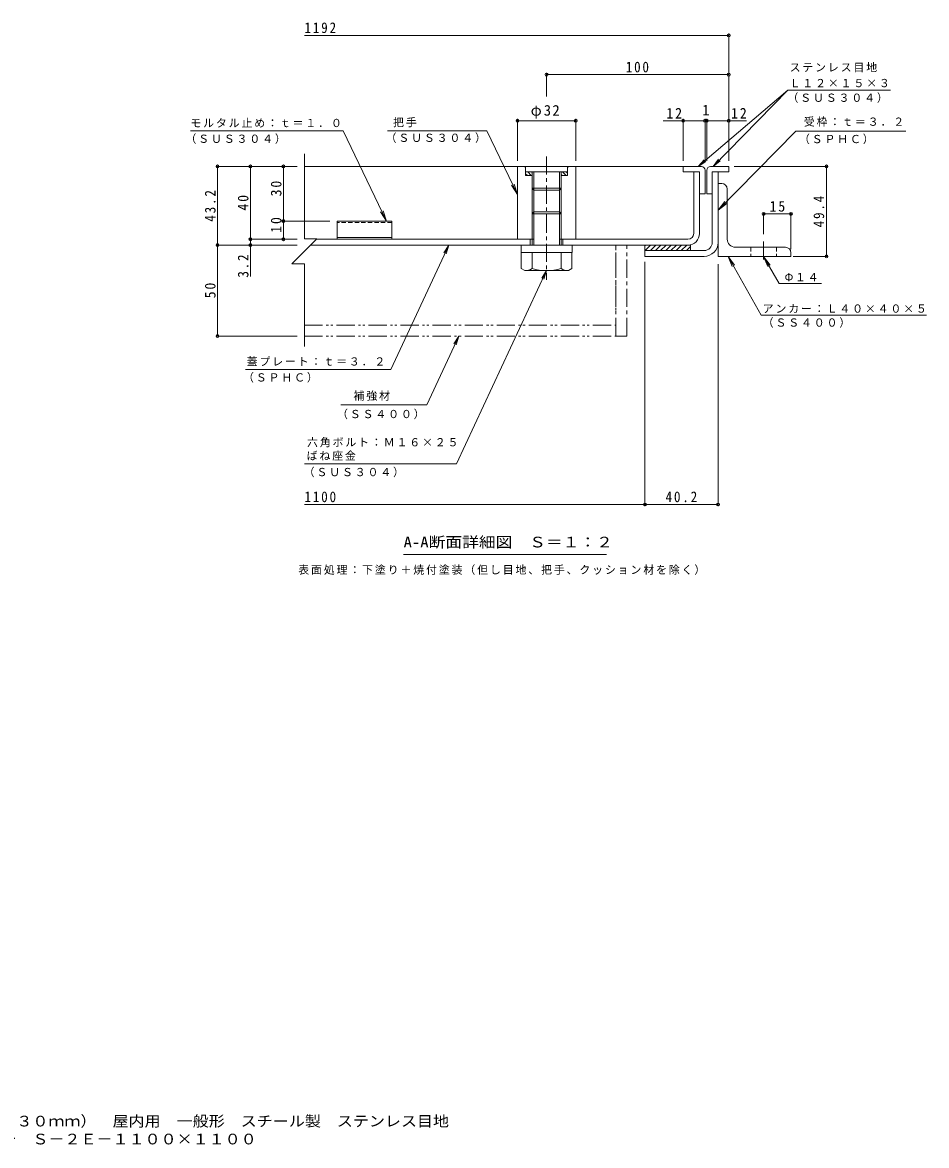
# Model space of a CAD drawing. Units: millimetres on the paper, enlarged 10 times, with parts at other scales. Extents: x -2570 to 2395, y -1962 to 1415.
# Drawn here: x -87 to 2395, y -1962 to 1123 of the extents above; entities that cross this region are included whole.
import ezdxf
from ezdxf.enums import TextEntityAlignment as Align

# ---------------------------------------------------------------- set-up
doc = ezdxf.new("R2010")
doc.units = ezdxf.units.MM
doc.header["$LTSCALE"] = 10
doc.header["$PDMODE"] = 32
doc.header["$PDSIZE"] = 8
for name, pattern in [('CHAIN1', [8, 5, -1, 1, -1]), ('DASHED1', [1.8, 1.2, -0.6]), ('DOUBLE_CHAIN1', [8.8, 5, -1, 0.6, -0.6, 0.6, -1])]:
    doc.linetypes.add(name, pattern=pattern)
for name, color, linetype, lineweight in [('D-1', 2, 'Continuous', 9), ('D-2', 3, 'Continuous', 9), ('D-3', 4, 'Continuous', 9), ('D-4', 7, 'Continuous', 9), ('D-5', 7, 'Continuous', 9), ('D-6', 6, 'Continuous', 9), ('D-7', 4, 'CHAIN1', 9), ('D-8', 5, 'CHAIN1', 5), ('D-9', 134, 'Continuous', 5), ('D-C', 2, 'Continuous', 9), ('D-E', 3, 'Continuous', 9), ('D-F', 7, 'Continuous', 9), ('F-5_F-5ﾚｲﾔ', 7, 'Continuous', 9)]:
    doc.layers.add(name, color=color, linetype=linetype, lineweight=lineweight)
doc.styles.add('ＭＳ ゴシック', font='')
doc.styles.get('ＭＳ ゴシック').set_extended_font_data('MS Gothic')

msp = doc.modelspace()

# ---------------------------------------------------------------- linework, layer by layer
at = {"layer": 'D-1'}
for p, q in [((1807.09, 518.76), (1807.09, 712.26)), ((1823.09, 518.76), (1823.09, 712.26)), ((1622.09, 496.26), (1784.59, 496.26))]:
    msp.add_line(p, q, dxfattribs=at)
msp.add_lwpolyline([(1622.09, 496.26), (1622.09, 480.26), (1784.59, 480.26)], dxfattribs=at)
for radius in [22.5, 38.5]:
    msp.add_arc((1784.59, 518.76), radius, 270, 0, dxfattribs=at)
at = {"layer": 'D-2'}
for p, q in [((1772.09, 712.26), (1756.09, 712.26)), ((1756.09, 543.26), (1756.09, 712.26)), ((1772.09, 712.26), (1772.09, 543.26)), ((1312.09, 527.26), (720.09, 527.26)), ((1307.09, 527.26), (1307.09, 511.26)), ((1740.09, 527.26), (1392.09, 527.26)), ((1397.09, 527.26), (1397.09, 511.26)), ((704.09, 511.26), (1740.09, 511.26))]:
    msp.add_line(p, q, dxfattribs=at)
for radius in [16, 32]:
    msp.add_arc((1740.09, 543.26), radius, 270, 0, dxfattribs=at)
at = {"layer": 'D-3'}
for p, q in [((1727.09, 727.26), (687.09, 727.26)), ((1727.09, 712.26), (1772.09, 712.26)), ((1772.09, 712.26), (1772.09, 652.26)), ((1787.09, 717.26), (1787.09, 652.26)), ((1792.09, 717.26), (1792.09, 652.26)), ((1802.09, 727.26), (1852.09, 727.26)), ((1807.09, 652.26), (1807.09, 712.26)), ((1772.09, 652.26), (1787.09, 652.26)), ((1807.09, 652.26), (1792.09, 652.26)), ((777.09, 577.26), (777.09, 527.26)), ((927.09, 577.26), (777.09, 577.26)), ((927.09, 532.26), (777.09, 532.26))]:
    msp.add_line(p, q, dxfattribs=at)
at = {"layer": 'D-3', "linetype": 'DASHED1'}
msp.add_line((927.09, 572.93), (777.09, 572.93), dxfattribs=at)
at = {"layer": 'D-3'}
for points in [[(1777.09, 727.26), (1727.09, 727.26), (1727.09, 712.26)], [(1852.09, 727.26), (1852.09, 712.26), (1807.09, 712.26)], [(927.09, 577.26), (927.09, 527.26), (777.09, 527.26)]]:
    msp.add_lwpolyline(points, dxfattribs=at)
for centre, start, end in [((1777.09, 717.26), 0, 90), ((1802.09, 717.26), 90, 180)]:
    msp.add_arc(centre, 10, start, end, dxfattribs=at)
at = {"layer": 'D-4'}
msp.add_line((1516.76, -338.59), (959.26, -338.59), dxfattribs=at)
at = {"layer": 'D-5'}
for p, q in [((2014.96, 936.67), (1768.3, 727.26)), ((2296.41, 936.67), (2014.96, 936.67)), ((1188.04, 825.06), (914.79, 825.06)), ((1188.04, 825.06), (1272.09, 650.42)), ((2338.18, 824.16), (2036.62, 824.16)), ((1768.3, 727.26), (1785.09, 745.79)), ((1768.3, 727.26), (1789.31, 740.82)), ((1809.22, 727.26), (1828.92, 742.65)), ((1272.09, 650.42), (1262.72, 678.92)), ((1272.09, 650.42), (1255.67, 675.52)), ((1823.09, 606.83), (1841.14, 630.79)), ((912.36, 577.26), (895.93, 602.36)), ((912.36, 577.26), (902.99, 605.76)), ((924.46, 169.72), (1083.72, 511.26)), ((1083.72, 511.26), (1070.29, 490.18)), ((1083.72, 511.26), (1076.21, 487.42)), ((1850.37, 480.26), (1868.41, 456.29)), ((1850.37, 480.26), (1861.59, 452.44)), ((1941.68, 318.58), (1850.37, 480.26)), ((1948.09, 480.26), (1959.31, 452.44)), ((1948.09, 480.26), (1966.13, 456.29)), ((1990.42, 405.31), (1948.09, 480.26)), ((1104.62, -89.44), (1352.09, 441.26)), ((1352.09, 441.26), (1338.66, 420.18)), ((1352.09, 441.26), (1344.57, 417.42)), ((1990.42, 405.31), (2106.57, 405.31)), ((1941.68, 318.58), (2395.47, 318.58)), ((1110.99, 261.26), (1103.47, 237.42)), ((924.46, 169.72), (524.79, 169.72)), ((1022.76, 72.06), (786.75, 72.06)), ((1104.62, -89.44), (687.64, -89.44))]:
    msp.add_line(p, q, dxfattribs=at)
for points in [[(2014.96, 936.67), (1809.22, 727.26), (1824.26, 747.23)], [(374.17, 825.06), (793.1, 825.06), (912.36, 577.26)], [(2036.62, 824.16), (1823.09, 606.83), (1846.73, 625.3)], [(1022.76, 72.06), (1110.99, 261.26), (1097.56, 240.18)]]:
    msp.add_lwpolyline(points, dxfattribs=at)
at = {"layer": 'D-6'}
for p, q in [((1622.09, 509.65), (1623.7, 511.26)), ((1622.09, 511.26), (1747.09, 511.26)), ((1622.09, 511.26), (1622.09, 496.26)), ((1622.84, 496.26), (1637.84, 511.26)), ((1636.98, 496.26), (1651.98, 511.26)), ((1651.13, 496.26), (1666.13, 511.26)), ((1665.27, 496.26), (1680.27, 511.26)), ((1679.41, 496.26), (1694.41, 511.26)), ((1693.55, 496.26), (1708.55, 511.26)), ((1707.7, 496.26), (1722.7, 511.26)), ((1721.84, 496.26), (1736.84, 511.26)), ((1735.98, 496.26), (1747.09, 507.37)), ((1747.09, 511.26), (1747.09, 496.26))]:
    msp.add_line(p, q, dxfattribs=at)
at = {"layer": 'D-7'}
msp.add_line((1948.09, 521.31), (1948.09, 462.84), dxfattribs=at)
at = {"layer": 'D-8'}
msp.add_line((1572.09, 261.26), (1572.09, 511.26), dxfattribs=at)
msp.add_lwpolyline([(1572.09, 261.26), (1542.09, 261.26), (1542.09, 511.26), (1572.09, 511.26)], dxfattribs=at)
at = {"layer": 'D-9', "linetype": 'DOUBLE_CHAIN1'}
for p, q in [((1542.09, 261.26), (1542.09, 511.26)), ((687.09, 291.26), (1542.09, 291.26)), ((687.09, 261.26), (1542.09, 261.26))]:
    msp.add_line(p, q, dxfattribs=at)
at = {"layer": 'D-9'}
for p, q in [((1282.59, 491.26), (1282.59, 446.89)), ((1312.09, 446.75), (1312.09, 491.26)), ((1392.09, 446.75), (1392.09, 491.26)), ((1421.59, 491.26), (1421.59, 446.75)), ((1292.14, 441.38), (1282.59, 446.89)), ((1412.09, 441.26), (1292.34, 441.26)), ((1412.09, 441.26), (1421.59, 446.75))]:
    msp.add_line(p, q, dxfattribs=at)
for centre, radius, start, end in [((1293.38, 475.77), 34.53, 267.86055, 302.81094), ((1352.09, 589.86), 148.6, 254.38446, 285.61554), ((1410.8, 475.77), 34.53, 237.18906, 272.13945)]:
    msp.add_arc(centre, radius, start, end, dxfattribs=at)
at = {"layer": 'D-C', "linetype": 'CHAIN1'}
msp.add_line((1352.09, 754.94), (1352.09, 415.63), dxfattribs=at)
at = {"layer": 'D-C'}
for p, q in [((1272.09, 727.26), (1292.09, 727.26)), ((1272.09, 527.26), (1272.09, 727.26)), ((1294.59, 724.76), (1292.09, 727.26)), ((1409.59, 727.26), (1294.59, 727.26)), ((1294.59, 702.26), (1294.59, 727.26)), ((1409.59, 712.26), (1294.59, 712.26)), ((1310.1, 702.26), (1300.1, 712.26)), ((1312.09, 710.87), (1310.7, 712.26)), ((1312.09, 511.26), (1312.09, 712.26)), ((1317.09, 511.26), (1317.09, 712.26)), ((1387.09, 511.26), (1387.09, 712.26)), ((1392.09, 686.04), (1392.09, 712.26)), ((1405.56, 702.26), (1395.56, 712.26)), ((1409.59, 708.83), (1406.16, 712.26)), ((1412.09, 727.26), (1409.59, 724.76)), ((1409.59, 702.26), (1409.59, 727.26)), ((1432.09, 727.26), (1412.09, 727.26)), ((1432.09, 527.26), (1432.09, 727.26)), ((1299.49, 702.26), (1294.59, 707.16)), ((1312.09, 702.26), (1294.59, 702.26)), ((1394.95, 702.26), (1392.09, 705.12)), ((1409.59, 702.26), (1392.09, 702.26)), ((1392.09, 511.26), (1392.09, 686.04)), ((1392.09, 667.26), (1312.09, 667.26)), ((1392.09, 667.53), (1387.09, 662.26)), ((1317.09, 602.26), (1312.09, 597.26)), ((1392.09, 597.26), (1312.09, 597.26)), ((1387.09, 602.26), (1317.09, 602.26)), ((1392.09, 597.26), (1387.09, 602.26)), ((1272.09, 527.26), (1317.09, 527.26)), ((1432.09, 527.26), (1387.09, 527.26))]:
    msp.add_line(p, q, dxfattribs=at)
at = {"layer": 'D-C', "color": 134, "lineweight": 5}
for p, q in [((1282.09, 511.26), (1422.09, 511.26)), ((1422.09, 511.26), (1422.09, 491.26))]:
    msp.add_line(p, q, dxfattribs=at)
at = {"layer": 'D-C'}
msp.add_lwpolyline([(1387.09, 662.26), (1317.09, 662.26), (1312.09, 667.26)], dxfattribs=at)
at = {"layer": 'D-C', "color": 134, "lineweight": 5}
msp.add_lwpolyline([(1282.09, 511.26), (1282.09, 491.26), (1422.09, 491.26)], dxfattribs=at)
at = {"layer": 'D-E'}
for p, q in [((1833.09, 680.26), (1823.09, 680.26)), ((1823.09, 480.26), (1823.09, 680.26)), ((1848.09, 527.76), (1848.09, 665.26)), ((1870.59, 505.26), (2008.09, 505.26)), ((2023.09, 480.26), (1823.09, 480.26)), ((2023.09, 490.26), (2023.09, 480.26))]:
    msp.add_line(p, q, dxfattribs=at)
at = {"layer": 'D-E', "linetype": 'DASHED1'}
for p, q in [((1913.09, 505.26), (1913.09, 480.26)), ((1983.09, 505.26), (1983.09, 480.26))]:
    msp.add_line(p, q, dxfattribs=at)
at = {"layer": 'D-E'}
for centre, radius, start, end in [((1833.09, 665.26), 15, 0, 90), ((1870.59, 527.76), 22.5, 180, 270), ((2008.09, 490.26), 15, 0, 90)]:
    msp.add_arc(centre, radius, start, end, dxfattribs=at)
at = {"layer": 'D-F'}
for p, q in [((1852.09, 1087.29), (687.09, 1087.29)), ((1852.09, 742.26), (1852.09, 1092.29)), ((1352.09, 919.55), (1352.09, 984.46)), ((1852.09, 979.46), (1352.09, 979.46)), ((1852.09, 979.29), (1852.09, 974.46)), ((1272.09, 742.26), (1272.09, 857.83)), ((1432.09, 852.83), (1272.09, 852.83)), ((1432.09, 742.26), (1432.09, 857.83)), ((1787.09, 852.83), (1672.48, 852.83)), ((1727.09, 742.26), (1727.09, 857.83)), ((1787.09, 742.26), (1787.09, 857.83)), ((1792.09, 852.83), (1787.09, 852.83)), ((1792.09, 742.26), (1792.09, 857.83)), ((1901.34, 852.83), (1792.09, 852.83)), ((687.09, 762.26), (687.09, 528.67)), ((445.28, 727.26), (667.09, 727.26)), ((448.28, 511.26), (448.28, 727.26)), ((538.7, 527.26), (538.7, 727.26)), ((1867.09, 727.26), (2125.78, 727.26)), ((2120.78, 480.26), (2120.78, 727.26)), ((1948.09, 599.75), (1948.09, 541.31)), ((1948.09, 596.75), (2023.09, 596.75)), ((2023.09, 599.75), (2023.09, 500.26)), ((626.32, 577.26), (757.09, 577.26)), ((535.7, 527.26), (667.09, 527.26)), ((538.7, 511.26), (538.7, 527.26)), ((445.28, 511.26), (667.09, 511.26)), ((448.28, 511.26), (448.28, 261.26)), ((538.7, 511.26), (538.7, 425.38)), ((1622.09, 465.26), (1622.09, -206.22)), ((2125.78, 480.26), (2029.11, 480.26)), ((687.09, 459.85), (652.69, 459.85)), ((687.09, 459.85), (687.09, 233.05)), ((1823.09, 458.88), (1823.09, -206.22)), ((445.28, 261.26), (667.09, 261.26)), ((1622.09, -201.22), (687.09, -201.22)), ((1823.09, -201.22), (1622.09, -201.22))]:
    msp.add_line(p, q, dxfattribs=at)
for points in [[(629.32, 527.26), (629.32, 577.26), (629.32, 727.26)], [(687.09, 528.67), (721.5, 528.67), (652.69, 459.85)]]:
    msp.add_lwpolyline(points, dxfattribs=at)
for p in [(1852.09, 1087.29), (1352.09, 979.46), (1852.09, 979.46), (1272.09, 852.83), (1432.09, 852.83), (1727.09, 852.83), (1787.09, 852.83), (1792.09, 852.83), (1852.09, 852.83), (448.28, 727.26), (538.7, 727.26), (629.32, 727.26), (2120.78, 727.26), (1948.09, 596.75), (2023.09, 596.75), (629.32, 577.26), (538.7, 527.26), (629.32, 527.26), (448.28, 511.26), (538.7, 511.26), (2120.78, 480.26), (448.28, 261.26), (1622.09, -201.22), (1823.09, -201.22)]:
    msp.add_point(p, dxfattribs=at)

# ---------------------------------------------------------------- texts
at = {"layer": 'D-4', "color": 2, "style": 'ＭＳ ゴシック', "width": 1.15}
msp.add_text('A-A断面詳細図\u3000Ｓ＝１：２', height=29.33, dxfattribs=at).set_placement((959.26, -327.96), align=Align.BOTTOM_LEFT)
at = {"layer": 'D-4', "insert": (670.05, -394.72), "char_height": 21.99, "attachment_point": 7, "style": 'ＭＳ ゴシック'}
msp.add_mtext('\\T1.17;表面処理：下塗り＋焼付塗装（但し目地、把手、クッション材を除く）', dxfattribs=at)
at = {"layer": 'D-5', "char_height": 21.99, "attachment_point": 7, "style": 'ＭＳ ゴシック'}
for s, insert in [('\\T1.17;ステンレス目地', (2019.29, 985.99)), ('\\T1.17;Ｌ１２×１５×３', (2019.29, 944.67)), ('\\T1.17;（ＳＵＳ３０４）', (2013.54, 901.83)), ('\\T1.17;受枠：ｔ＝３．２', (2058.56, 836.48)), ('\\T1.17;モルタル止め：ｔ＝１．０', (373.77, 834.06)), ('\\T1.17;把手', (930.29, 834.9)), ('\\T1.17;（ＳＵＳ３０４）', (360.21, 789.15)), ('\\T1.17;（ＳＵＳ３０４）', (909.85, 791.82)), ('\\T1.17;（ＳＰＨＣ）', (2044.95, 788.32)), ('\\T1.17;Φ１４', (2005.62, 411.27)), ('\\T1.17;アンカー：Ｌ４０×４０×５', (1945.47, 324.54)), ('\\T1.17;（ＳＳ４００）', (1945.47, 284.3)), ('\\T1.17;蓋プレート：ｔ＝３．２', (528.31, 178.96)), ('\\T1.17;（ＳＰＨＣ）', (518.26, 133.6)), ('\\T1.17;補強材', (821.72, 83.53)), ('\\T1.17;（ＳＳ４００）', (776.55, 33.01)), ('\\T1.17;六角ボルト：Ｍ１６×２５', (694.17, -44.09)), ('\\T1.17;ばね座金', (693.12, -80.81)), ('\\T1.17;（ＳＵＳ３０４）', (684.86, -126.37))]:
    msp.add_mtext(s, dxfattribs=dict(at, insert=insert))
at = {"layer": 'D-F', "color": 2, "style": 'ＭＳ ゴシック'}
msp.add_text('1', height=29.33, dxfattribs=at).set_placement((1779.59, 858.83), align=Align.BOTTOM_LEFT)
at = {"layer": 'D-F', "color": 2, "char_height": 29.33, "attachment_point": 7, "style": 'ＭＳ ゴシック'}
for s, insert in [('\\T1.28;\\W0.9;1192', (687.09, 1093.29)), ('\\T1.27;\\W0.9;100', (1569.59, 985.46)), ('\\T1.19;φ32', (1308.34, 858.83)), ('\\T1.27;\\W0.95;12', (1681.12, 858.83)), ('\\T1.27;\\W0.95;12', (1858.74, 858.83)), ('\\T1.27;\\W0.95;15', (1964.34, 602.75)), ('\\T1.28;\\W0.9;1100', (687.09, -195.22)), ('\\T1.28;\\W0.9;40.2', (1678.84, -195.22))]:
    msp.add_mtext(s, dxfattribs=dict(at, insert=insert))
at = {"layer": 'D-F', "color": 2, "char_height": 29.33, "attachment_point": 7, "rotation": 90, "style": 'ＭＳ ゴシック'}
for s, insert in [('\\T1.27;\\W0.95;30', (624.32, 645.01)), ('\\T1.28;\\W0.9;43.2', (443.28, 575.51)), ('\\T1.27;\\W0.95;40', (533.7, 606.01)), ('\\T1.28;\\W0.9;49.4', (2114.78, 560.01)), ('\\T1.27;\\W0.95;10', (624.32, 545.01)), ('\\T1.27;\\W0.9;3.2', (533.7, 421.92)), ('\\T1.27;\\W0.95;50', (443.28, 365.01))]:
    msp.add_mtext(s, dxfattribs=dict(at, insert=insert))
at = {"layer": 'F-5_F-5ﾚｲﾔ', "color": 2, "style": 'ＭＳ ゴシック', "width": 1.1}
for s, p in [('充填用（充填深さ：３０ｍｍ）\u3000屋内用\u3000一般形\u3000スチール製\u3000ステンレス目地', (-500.11, -1918.5)), ('大口径マシンハッチ\u3000Ｓ－２Ｅ－１１００×１１００', (-500.11, -1967.71))]:
    msp.add_text(s, height=29.33, dxfattribs=at).set_placement(p, align=Align.BOTTOM_LEFT)

doc.saveas('drawing.dxf')
